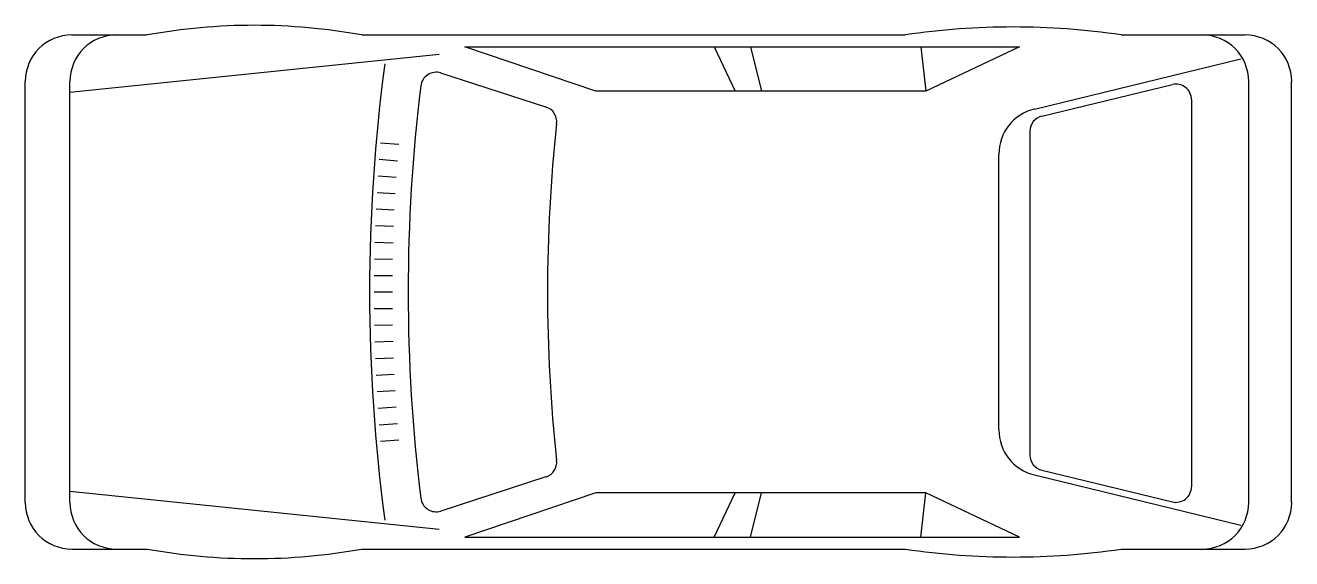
# Model space of a CAD drawing. Extents: x 1.66 to 5.59, y 3.31 to 4.97.
import ezdxf

# ---------------------------------------------------------------- set-up
doc = ezdxf.new("R2010")
doc.units = 0
doc.header["$LTSCALE"] = 0.8
doc.layers.get('0').update_dxf_attribs({"linetype": 'CONTINUOUS'})

msp = doc.modelspace()

# ---------------------------------------------------------------- linework, layer by layer
for p, q in [((1.8002, 4.9353), (2.0336, 4.9353)), ((2.7011, 4.9353), (4.3901, 4.9353)), ((5.0617, 4.9353), (5.447, 4.9353)), ((3.0219, 4.8982), (4.7456, 4.8982)), ((3.4291, 4.7602), (3.0219, 4.8982)), ((3.7968, 4.8982), (3.8617, 4.7602)), ((3.9094, 4.8982), (3.9437, 4.7602)), ((4.4395, 4.8982), (4.4545, 4.7602)), ((4.7456, 4.8982), (4.4545, 4.7602)), ((2.9423, 4.8747), (1.7941, 4.7569)), ((4.7922, 4.705), (5.4335, 4.8606)), ((3.2738, 4.7112), (2.9473, 4.817)), ((1.6554, 3.4825), (1.6554, 4.7905)), ((1.7941, 3.4825), (1.7941, 4.7905)), ((4.8152, 4.6829), (5.2208, 4.7813)), ((5.4581, 3.4825), (5.4581, 4.7905)), ((5.5917, 3.4825), (5.5917, 4.7905)), ((4.4545, 4.7602), (3.4291, 4.7602)), ((5.2805, 4.7344), (5.2805, 3.5311)), ((4.7783, 4.636), (4.7783, 3.6295)), ((2.7599, 4.6004), (2.8163, 4.5955)), ((2.7557, 4.549), (2.8121, 4.5446)), ((4.6815, 3.7086), (4.6815, 4.5643)), ((2.7519, 4.4975), (2.8084, 4.4937)), ((2.7487, 4.446), (2.8052, 4.4427)), ((2.7459, 4.3945), (2.8024, 4.3917)), ((2.7437, 4.3429), (2.8002, 4.3407)), ((2.7419, 4.2913), (2.7985, 4.2897)), ((2.7407, 4.2397), (2.7972, 4.2386)), ((2.7399, 4.1881), (2.7965, 4.1875)), ((2.7397, 4.1365), (2.7963, 4.1365)), ((2.7399, 4.0849), (2.7965, 4.0854)), ((2.7407, 4.0333), (2.7972, 4.0343)), ((2.7419, 3.9817), (2.7985, 3.9833)), ((2.7437, 3.9301), (2.8002, 3.9323)), ((2.7459, 3.8785), (2.8024, 3.8812)), ((2.7487, 3.827), (2.8052, 3.8302)), ((2.7519, 3.7754), (2.8084, 3.7793)), ((2.7557, 3.724), (2.8121, 3.7283)), ((2.7599, 3.6725), (2.8163, 3.6775)), ((4.8152, 3.5826), (5.2208, 3.4842)), ((3.2738, 3.5618), (2.9473, 3.4559)), ((4.7922, 3.5679), (5.4335, 3.4123)), ((2.9423, 3.3983), (1.7941, 3.516)), ((3.4291, 3.5127), (3.0219, 3.3747)), ((4.4545, 3.5127), (3.4291, 3.5127)), ((3.7968, 3.3747), (3.8617, 3.5127)), ((3.9094, 3.3747), (3.9437, 3.5127)), ((4.4395, 3.3747), (4.4545, 3.5127)), ((4.7456, 3.3747), (4.4545, 3.5127)), ((3.0219, 3.3747), (4.7456, 3.3747)), ((1.8002, 3.3377), (2.0336, 3.3377)), ((2.7011, 3.3377), (4.3901, 3.3377)), ((5.0617, 3.3377), (5.447, 3.3377))]:
    msp.add_line(p, q)
for centre, radius, start, end in [((2.3674, 3.0888), 1.8764, 79.7542, 100.2458), ((4.7259, 2.6668), 2.2932, 81.5799, 98.4201), ((1.8002, 4.7905), 0.1448, 90, 180), ((1.9389, 4.7905), 0.1448, 90, 180), ((5.3133, 4.7905), 0.1448, 360, 90), ((5.447, 4.7905), 0.1448, 0, 90), ((8.063, 4.1365), 5.3376, 172.3694, 187.6306), ((2.9324, 4.7711), 0.0483, 72.0364, 173.0061), ((8.1058, 4.1365), 5.2604, 173.0061, 186.9939), ((5.2322, 4.7344), 0.0483, 0, 103.6383), ((3.259, 4.6653), 0.0483, 353.7738, 72.0364), ((4.8263, 4.5643), 0.1448, 103.6383, 180), ((8.1058, 4.1365), 4.8273, 173.7738, 186.2262), ((4.8266, 4.636), 0.0483, 103.6383, 180), ((4.8263, 3.7086), 0.1448, 180, 256.3617), ((4.8266, 3.6295), 0.0483, 180, 256.3617), ((3.259, 3.6077), 0.0483, 287.9636, 6.2262), ((5.2322, 3.5311), 0.0483, 256.3617, 0), ((1.8002, 3.4825), 0.1448, 180, 270), ((1.9389, 3.4825), 0.1448, 180, 270), ((2.9324, 3.5018), 0.0483, 186.9939, 287.9636), ((5.3133, 3.4825), 0.1448, 270, 360), ((5.447, 3.4825), 0.1448, 270, 0), ((2.3674, 5.1842), 1.8764, 259.7542, 280.2458), ((4.7259, 5.6061), 2.2932, 261.5799, 278.4201)]:
    msp.add_arc(centre, radius, start, end)

doc.saveas('drawing.dxf')
